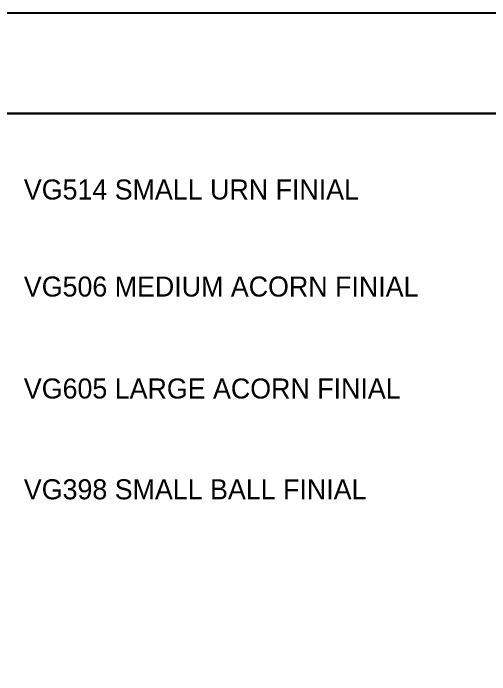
# Model space of a CAD drawing. Header units: millimetres. Extents: x -38686 to 870903, y -23218 to 232707.
# Drawn here: x 16997 to 18424, y 23892 to 25874 of the extents above; entities that cross this region are included whole.
import ezdxf

# ---------------------------------------------------------------- set-up
doc = ezdxf.new("R2010")
doc.units = ezdxf.units.MM
doc.header["$LTSCALE"] = 10
doc.layers.add('40 - Detail Outline', color=142, linetype='Continuous')
doc.layers.add('44 - Detail Text', color=7, linetype='Continuous')
doc.styles.add('CGBOLD', font='arialbd.ttf')

msp = doc.modelspace()

# ---------------------------------------------------------------- linework, layer by layer
at = {"color": 3, "ltscale": 10}
msp.add_lwpolyline([(3559.383, 21910.089), (20050.431, 21910.089), (20050.431, 25573.676), (3559.383, 25573.676)], close=True, dxfattribs=at)
at = {"layer": '40 - Detail Outline', "color": 3}
msp.add_lwpolyline([(20050.431, 25873.676), (3559.383, 25873.676), (3559.383, 25573.676), (20050.431, 25573.676)], close=True, dxfattribs=at)

# ---------------------------------------------------------------- texts
at = {"layer": '44 - Detail Text', "char_height": 60, "attachment_point": 4, "style": 'CGBOLD'}
for s, insert in [('{\\fCentury Gothic|b0|i0|c0|p34;VG514 SMALL URN FINIAL}', (17029.137, 25345.196)), ('{\\fCentury Gothic|b0|i0|c0|p34;VG506 MEDIUM ACORN FINIAL}', (17029.137, 25054.478)), ('{\\fCentury Gothic|b0|i0|c0|p34;VG605 LARGE ACORN FINIAL}', (17029.137, 24749.014)), ('{\\fCentury Gothic|b0|i0|c0|p34;VG398 SMALL BALL FINIAL}', (17029.137, 24447.074))]:
    msp.add_mtext(s, dxfattribs=dict(at, insert=insert))

doc.saveas('drawing.dxf')
